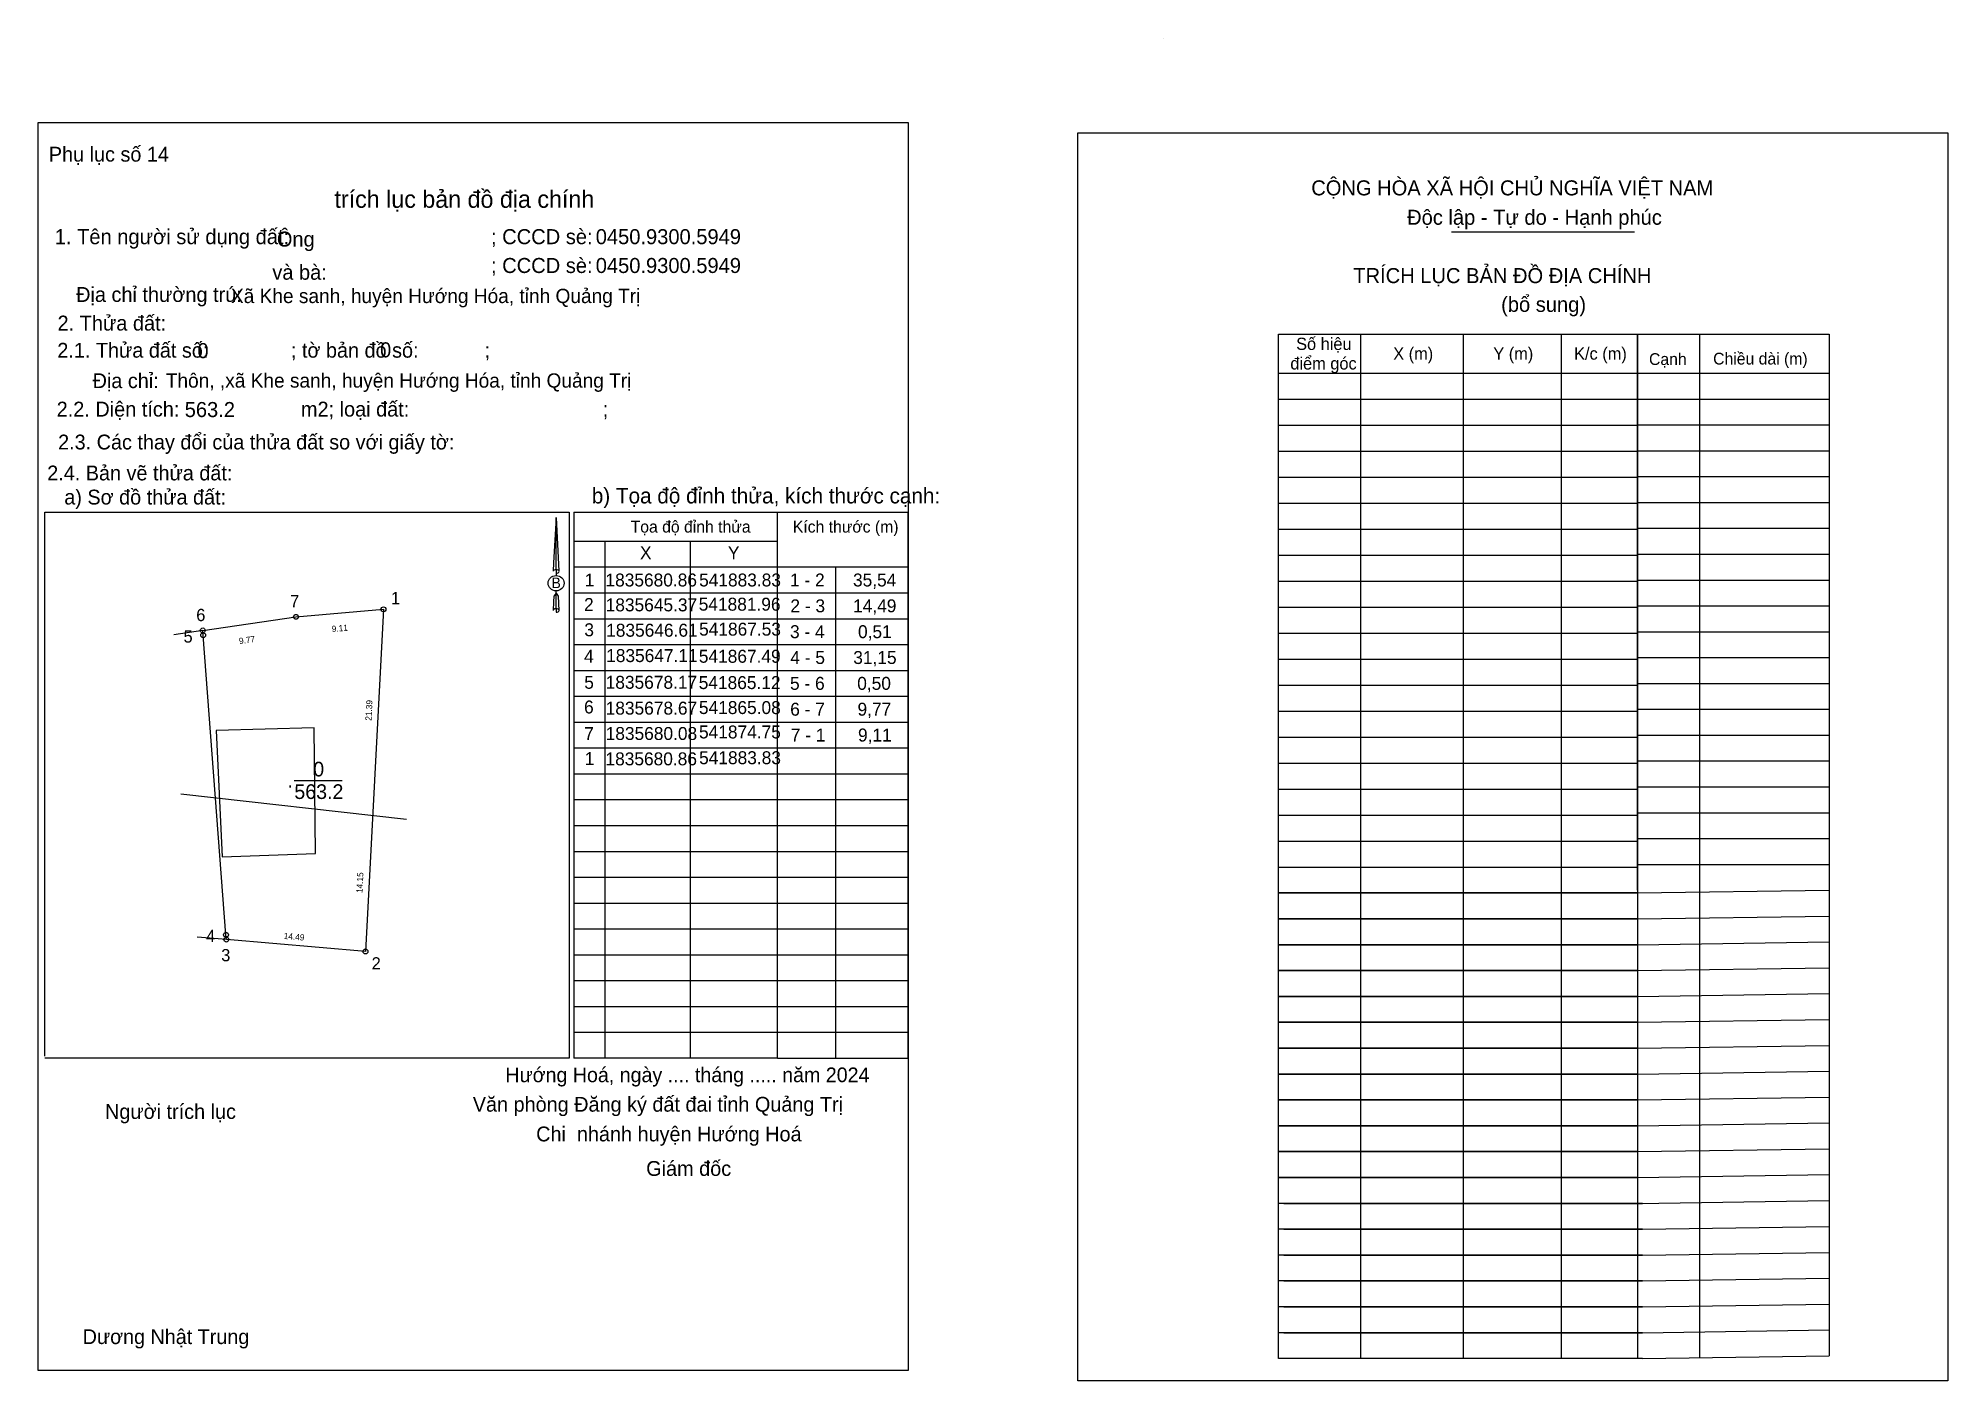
# Model space of a CAD drawing. Extents: x 541848 to 542046, y 1835601 to 1835740.
import ezdxf

# ---------------------------------------------------------------- set-up
doc = ezdxf.new("R2010")
doc.units = 0
for name, color, linetype in [('Level 1', 7, 'Continuous'), ('Level 10', 7, 'Continuous'), ('Level 11', 7, 'Continuous'), ('Level 13', 7, 'Continuous'), ('Level 27', 7, 'Continuous'), ('Level 3', 7, 'Continuous'), ('Level 36', 7, 'Continuous'), ('Level 40', 7, 'Continuous'), ('Level 42', 7, 'Continuous'), ('Level 49', 7, 'Continuous'), ('Level 52', 7, 'Continuous'), ('Level 53', 7, 'Continuous'), ('Level 6', 7, 'Continuous'), ('Level 63', 7, 'Continuous'), ('Level 8', 7, 'Continuous'), ('Level 9', 7, 'Continuous')]:
    doc.layers.add(name, color=color, linetype=linetype)

msp = doc.modelspace()

# ---------------------------------------------------------------- linework, layer by layer
at = {"layer": 'Level 1'}
for p, q in [((541964.68, 1835740.09), (541964.68, 1835740.09)), ((541994.61, 1835720.02), (542013.58, 1835720.02)), ((542020.3, 1835709.41), (542020.3, 1835603.25)), ((542013.87, 1835705.35), (542033.75, 1835705.35)), ((542013.87, 1835702.67), (542033.75, 1835702.67)), ((542013.87, 1835699.99), (542033.75, 1835699.99)), ((542013.87, 1835697.31), (542033.75, 1835697.31)), ((542013.87, 1835694.63), (542033.75, 1835694.63)), ((541924.7, 1835634.3), (541924.7, 1835690.92)), ((541924.7, 1835690.92), (541938.21, 1835690.92)), ((541938.21, 1835690.92), (541938.21, 1835634.3)), ((542013.87, 1835691.95), (542033.75, 1835691.95)), ((542013.87, 1835689.27), (542033.75, 1835689.27)), ((541903.65, 1835687.93), (541924.7, 1835687.93)), ((542013.87, 1835686.58), (542033.75, 1835686.58)), ((541903.58, 1835685.25), (541938.21, 1835685.25)), ((541930.7, 1835685.25), (541930.7, 1835634.3)), ((541903.58, 1835682.56), (541938.21, 1835682.56)), ((542013.87, 1835683.9), (542033.75, 1835683.9)), ((542013.87, 1835681.22), (542033.75, 1835681.22)), ((541903.58, 1835679.88), (541938.21, 1835679.88)), ((542013.87, 1835678.54), (542033.75, 1835678.54)), ((541903.58, 1835677.2), (541938.21, 1835677.2)), ((541903.58, 1835674.52), (541938.21, 1835674.52)), ((542013.87, 1835675.86), (542033.75, 1835675.86)), ((542013.87, 1835673.18), (542033.75, 1835673.18)), ((541903.58, 1835671.84), (541938.21, 1835671.84)), ((542013.87, 1835670.5), (542033.75, 1835670.5)), ((541903.58, 1835669.16), (541938.21, 1835669.16)), ((542013.87, 1835667.82), (542033.75, 1835667.82)), ((541903.58, 1835666.48), (541938.21, 1835666.48)), ((542013.87, 1835665.14), (542033.75, 1835665.14)), ((541903.58, 1835663.8), (541938.21, 1835663.8)), ((541903.58, 1835661.12), (541938.21, 1835661.12)), ((542013.87, 1835662.45), (542033.75, 1835662.45)), ((542013.87, 1835659.77), (542033.75, 1835659.77)), ((541903.58, 1835658.43), (541938.21, 1835658.43)), ((542013.87, 1835657.09), (542033.75, 1835657.09)), ((541903.58, 1835655.75), (541938.21, 1835655.75)), ((541903.58, 1835653.07), (541938.21, 1835653.07)), ((542013.87, 1835654.41), (542033.75, 1835654.41)), ((542013.87, 1835651.44), (542033.75, 1835651.73)), ((541903.58, 1835650.39), (541938.21, 1835650.39)), ((542013.87, 1835648.76), (542033.75, 1835649.05)), ((542013.87, 1835648.76), (542033.75, 1835649.05)), ((541903.58, 1835647.71), (541938.21, 1835647.71)), ((541903.58, 1835645.03), (541938.21, 1835645.03)), ((542013.87, 1835646.08), (542033.75, 1835646.37)), ((542013.87, 1835646.07), (542033.75, 1835646.37)), ((542013.87, 1835643.39), (542033.75, 1835643.69)), ((542013.87, 1835643.39), (542033.75, 1835643.68)), ((541903.58, 1835642.35), (541938.21, 1835642.35)), ((542013.87, 1835640.71), (542033.75, 1835641)), ((542013.87, 1835640.71), (542033.75, 1835641)), ((541903.58, 1835639.67), (541938.21, 1835639.67)), ((541903.58, 1835636.99), (541938.21, 1835636.99)), ((542013.87, 1835638.03), (542033.75, 1835638.32)), ((542013.87, 1835638.03), (542033.75, 1835638.32)), ((542013.87, 1835635.35), (542033.75, 1835635.64)), ((542013.87, 1835635.35), (542033.75, 1835635.64)), ((541924.7, 1835634.3), (541938.21, 1835634.3)), ((542013.87, 1835632.66), (542033.75, 1835632.96)), ((542013.87, 1835632.66), (542033.75, 1835632.96)), ((542013.87, 1835629.98), (542033.75, 1835630.27)), ((542013.87, 1835629.98), (542033.75, 1835630.27)), ((542013.87, 1835627.3), (542033.75, 1835627.59)), ((542013.87, 1835627.3), (542033.75, 1835627.59)), ((542013.87, 1835624.62), (542033.75, 1835624.91)), ((542013.87, 1835624.62), (542033.75, 1835624.91)), ((542013.87, 1835621.94), (542033.75, 1835622.23)), ((542013.87, 1835621.94), (542033.75, 1835622.23)), ((542013.87, 1835619.25), (542033.75, 1835619.55)), ((542014.4, 1835616.57), (542033.75, 1835616.86)), ((542014.4, 1835613.89), (542033.75, 1835614.17)), ((542014.4, 1835611.21), (542033.75, 1835611.49)), ((542014.4, 1835608.53), (542033.75, 1835608.81)), ((542014.4, 1835605.84), (542033.75, 1835606.13)), ((542014.4, 1835605.84), (542033.75, 1835606.13)), ((542014.4, 1835603.16), (542033.75, 1835603.45))]:
    msp.add_line(p, q, dxfattribs=at)
msp.add_lwpolyline([(542013.87, 1835651.73), (542013.87, 1835709.41), (542033.75, 1835709.41), (542033.75, 1835603.45)], dxfattribs=at)
at = {"layer": 'Level 10'}
msp.add_lwpolyline([(541881.96, 1835645.37), (541867.53, 1835646.61), (541867.49, 1835647.11), (541865.12, 1835678.17), (541865.08, 1835678.67), (541874.75, 1835680.08), (541883.83, 1835680.86)], close=True, dxfattribs=at)
at = {"layer": 'Level 11'}
for centre in [(541883.83, 1835680.86), (541865.08, 1835678.67), (541865.12, 1835678.17), (541874.75, 1835680.08), (541867.49, 1835647.11), (541867.53, 1835646.61), (541881.96, 1835645.37), (541881.96, 1835645.37)]:
    msp.add_circle(centre, 0.253, dxfattribs=at)
at = {"layer": 'Level 13'}
for points in [[(541848.02, 1835731.34), (541938.26, 1835731.34), (541938.26, 1835601.92), (541848.02, 1835601.92)], [(541955.83, 1835730.27), (542046.07, 1835730.27), (542046.07, 1835600.85), (541955.83, 1835600.85)]]:
    msp.add_lwpolyline(points, close=True, dxfattribs=at)
at = {"layer": 'Level 27'}
for p, q in [((541865.08, 1835678.67), (541862.07, 1835678.23)), ((541867.53, 1835646.61), (541864.5, 1835646.87))]:
    msp.add_line(p, q, dxfattribs=at)
at = {"layer": 'Level 3'}
for p, q in [((541964.68, 1835740.09), (541964.68, 1835740.09)), ((541848.71, 1835690.92), (541903.07, 1835690.92)), ((541848.71, 1835634.51), (541848.71, 1835690.92)), ((541903.07, 1835690.92), (541903.07, 1835634.3)), ((541903.58, 1835690.92), (541903.58, 1835634.3)), ((541903.58, 1835690.92), (541924.7, 1835690.92)), ((541906.77, 1835687.93), (541906.77, 1835634.3)), ((541915.65, 1835687.93), (541915.65, 1835634.3)), ((541903.07, 1835634.3), (541848.71, 1835634.3)), ((541924.7, 1835634.3), (541903.58, 1835634.3))]:
    msp.add_line(p, q, dxfattribs=at)
at = {"layer": 'Level 36'}
msp.add_line((541862.82, 1835661.74), (541886.23, 1835659.1), dxfattribs=at)
at = {"layer": 'Level 40'}
for p, q in [((541901.73, 1835690.4), (541901.47, 1835685.68)), ((541901.73, 1835690.4), (541902.01, 1835684.8)), ((541901.73, 1835690.4), (541902.01, 1835684.8)), ((541901.73, 1835684.99), (541901.73, 1835690.4)), ((541901.73, 1835690.4), (541902.01, 1835684.8)), ((541901.47, 1835685.68), (541901.41, 1835684.8)), ((541901.73, 1835684.99), (541901.73, 1835684.78)), ((541901.73, 1835684.78), (541901.73, 1835684.62)), ((541901.73, 1835684.62), (541901.73, 1835684.4)), ((541901.73, 1835684.62), (541901.73, 1835684.4)), ((541901.73, 1835684.62), (541901.73, 1835684.4)), ((541902.01, 1835684.8), (541902.01, 1835684.8)), ((541901.73, 1835682.52), (541901.49, 1835682.21)), ((541901.73, 1835682.52), (541901.73, 1835682.77)), ((541901.73, 1835682.52), (541901.73, 1835682.77)), ((541901.73, 1835682.52), (541901.73, 1835682.77)), ((541901.73, 1835682.52), (541901.95, 1835682.21)), ((541901.73, 1835682.52), (541901.95, 1835682.21)), ((541901.73, 1835682.52), (541901.95, 1835682.21)), ((541901.73, 1835680.94), (541901.73, 1835682.52)), ((541901.47, 1835681.64), (541901.41, 1835680.75)), ((541901.49, 1835682.21), (541901.47, 1835681.64)), ((541901.73, 1835680.94), (541901.73, 1835680.72)), ((541901.73, 1835680.72), (541901.73, 1835680.57)), ((541901.95, 1835682.21), (541902.01, 1835680.75)), ((541901.95, 1835682.21), (541902.01, 1835680.75)), ((541901.95, 1835682.21), (541902.01, 1835680.75)), ((541902.01, 1835680.75), (541902.01, 1835680.75))]:
    msp.add_line(p, q, dxfattribs=at)
msp.add_ellipse((541901.73, 1835683.57), major_axis=(0.834, 0), ratio=0.952727, dxfattribs=at)
for centre, start_param, end_param in [((541901.73, 1835684.79), 1.570796, 3.074452), ((541901.73, 1835684.79), 0.067141, 1.570796), ((541901.73, 1835684.79), 4.712389, 6.283185), ((541901.73, 1835680.74), 2.491069, 3.074278), ((541901.73, 1835680.74), 1.570796, 2.491069), ((541901.73, 1835680.74), 0.067141, 1.570796), ((541901.73, 1835680.74), 4.712389, 6.283185)]:
    msp.add_ellipse(centre, major_axis=(0.306, 0), ratio=0.614131, start_param=start_param, end_param=end_param, dxfattribs=at)
at = {"layer": 'Level 53'}
for p, q in [((541848.02, 1835731.34), (541848.02, 1835731.34)), ((541938.26, 1835601.92), (541938.26, 1835601.92))]:
    msp.add_line(p, q, dxfattribs=at)
at = {"layer": 'Level 63'}
for p, q in [((541976.66, 1835709.41), (542013.87, 1835709.41)), ((541976.66, 1835603.16), (541976.66, 1835709.41)), ((541985.17, 1835709.41), (541985.17, 1835603.16)), ((541995.82, 1835709.41), (541995.82, 1835603.16)), ((542005.96, 1835709.41), (542005.96, 1835603.16)), ((542013.87, 1835709.41), (542013.87, 1835603.16)), ((541976.66, 1835705.35), (542013.87, 1835705.35)), ((541976.66, 1835702.66), (542013.87, 1835702.66)), ((541976.66, 1835699.96), (542013.87, 1835699.96)), ((541976.66, 1835697.26), (542013.87, 1835697.26)), ((541976.66, 1835694.56), (542013.87, 1835694.56)), ((541976.66, 1835691.87), (542013.87, 1835691.87)), ((541976.66, 1835689.17), (542013.87, 1835689.17)), ((541976.66, 1835686.47), (542013.87, 1835686.47)), ((541976.66, 1835683.77), (542013.87, 1835683.77)), ((541976.66, 1835681.08), (542013.87, 1835681.08)), ((541976.66, 1835678.38), (542013.87, 1835678.38)), ((541976.66, 1835675.68), (542013.87, 1835675.68)), ((541976.66, 1835672.99), (542013.87, 1835672.99)), ((541976.66, 1835670.29), (542013.87, 1835670.29)), ((541976.66, 1835667.59), (542013.87, 1835667.59)), ((541976.66, 1835664.89), (542013.87, 1835664.89)), ((541976.66, 1835662.2), (542013.87, 1835662.2)), ((541976.66, 1835659.5), (542013.87, 1835659.5)), ((541976.66, 1835656.8), (542013.87, 1835656.8)), ((541976.66, 1835654.12), (542013.87, 1835654.12)), ((541976.66, 1835651.44), (542013.87, 1835651.44)), ((542013.87, 1835651.44), (541976.66, 1835651.44)), ((542013.87, 1835648.76), (541976.66, 1835648.76)), ((541976.66, 1835648.76), (542013.87, 1835648.76)), ((542013.87, 1835648.76), (541976.66, 1835648.76)), ((542013.87, 1835646.07), (541976.66, 1835646.07)), ((541976.66, 1835646.07), (542013.87, 1835646.07)), ((542013.87, 1835646.07), (541976.66, 1835646.07)), ((542013.87, 1835643.39), (541976.66, 1835643.39)), ((541976.66, 1835643.39), (542013.87, 1835643.39)), ((542013.87, 1835643.39), (541976.66, 1835643.39)), ((542013.87, 1835640.71), (541976.66, 1835640.71)), ((541976.66, 1835640.71), (542013.87, 1835640.71)), ((542013.87, 1835640.71), (541976.66, 1835640.71)), ((542013.87, 1835638.03), (541976.66, 1835638.03)), ((541976.66, 1835638.03), (542013.87, 1835638.03)), ((542013.87, 1835638.03), (541976.66, 1835638.03)), ((542013.87, 1835635.35), (541976.66, 1835635.35)), ((541976.66, 1835635.35), (542013.87, 1835635.35)), ((542013.87, 1835635.35), (541976.66, 1835635.35)), ((542013.87, 1835632.66), (541976.66, 1835632.66)), ((541976.66, 1835632.66), (542013.87, 1835632.66)), ((542013.87, 1835632.66), (541976.66, 1835632.66)), ((542013.87, 1835629.98), (541976.66, 1835629.98)), ((541976.66, 1835629.98), (542013.87, 1835629.98)), ((542013.87, 1835629.98), (541976.66, 1835629.98)), ((542013.87, 1835627.3), (541976.66, 1835627.3)), ((541976.66, 1835627.3), (542013.87, 1835627.3)), ((542013.87, 1835627.3), (541976.66, 1835627.3)), ((542013.87, 1835624.62), (541976.66, 1835624.62)), ((541976.66, 1835624.62), (542013.87, 1835624.62)), ((542013.87, 1835624.62), (541976.66, 1835624.62)), ((542013.87, 1835621.94), (541976.66, 1835621.94)), ((541976.66, 1835621.94), (542013.87, 1835621.94)), ((542013.87, 1835621.94), (541976.66, 1835621.94)), ((542013.87, 1835619.25), (541976.66, 1835619.25)), ((541977.19, 1835619.25), (542014.4, 1835619.25)), ((542014.4, 1835619.25), (541977.19, 1835619.25)), ((542014.4, 1835616.57), (541976.66, 1835616.57)), ((542014.4, 1835616.57), (541977.19, 1835616.57)), ((541977.19, 1835616.57), (542014.4, 1835616.57)), ((542014.4, 1835613.89), (541976.66, 1835613.89)), ((542014.4, 1835613.89), (541977.19, 1835613.89)), ((541977.19, 1835613.89), (542014.4, 1835613.89)), ((542014.4, 1835611.21), (541976.66, 1835611.21)), ((542014.4, 1835611.21), (541977.19, 1835611.21)), ((541977.19, 1835611.21), (542014.4, 1835611.21)), ((542014.4, 1835608.53), (541976.66, 1835608.53)), ((542014.4, 1835608.53), (541977.19, 1835608.53)), ((541977.19, 1835608.53), (542014.4, 1835608.53)), ((542014.4, 1835605.84), (541976.66, 1835605.84)), ((542014.4, 1835605.84), (541977.19, 1835605.84)), ((542014.4, 1835605.84), (541977.19, 1835605.84)), ((541977.19, 1835605.84), (542014.4, 1835605.84)), ((542014.4, 1835603.16), (541976.66, 1835603.16))]:
    msp.add_line(p, q, dxfattribs=at)
at = {"layer": 'Level 8'}
msp.add_lwpolyline([(541866.48, 1835668.28), (541867.11, 1835655.19), (541876.77, 1835655.55), (541876.65, 1835668.57), (541866.48, 1835668.28)], dxfattribs=at)
at = {"layer": 'Level 9'}
msp.add_line((541874.58, 1835663.12), (541879.55, 1835663.12), dxfattribs=at)

# ---------------------------------------------------------------- texts
at = {"layer": 'Level 1'}
for s, height, p in [('Phụ lục số 14', 1.5373, (541849.12, 1835727.29)), ('CỘNG HÒA XÃ HỘI CHỦ NGHĨA VIỆT NAM', 1.5587, (541980.05, 1835723.79)), ('Độc lập - Tự do - Hạnh phúc', 1.5587, (541989.99, 1835720.74)), ('1. Tên người sử dụng đất:', 1.5582, (541849.73, 1835718.73)), ('Ông', 1.551, (541872.77, 1835718.48)), ('; CCCD sè:', 1.558, (541894.98, 1835718.73)), ('0450.9300.5949 ', 1.5582, (541905.84, 1835718.73)), ('và bà:', 1.551, (541872.3, 1835715.04)), ('; CCCD sè:', 1.558, (541894.98, 1835715.74)), ('0450.9300.5949 ', 1.5582, (541905.84, 1835715.74)), ('TRÍCH LỤC BẢN ĐỒ ĐỊA CHÍNH', 1.5587, (541984.41, 1835714.69)), ('Địa chỉ thường trú:', 1.5426, (541851.95, 1835712.74)), ('(bổ sung)', 1.559, (541999.74, 1835711.71)), ('2. Thửa đất:', 1.5459, (541850.02, 1835709.77)), ('2.1. Thửa đất số:               ; tờ bản đồ số:            ;', 1.5373, (541850, 1835706.96)), ('Cạnh', 1.221, (542015.08, 1835706.2)), ('Chiều dài (m)', 1.2209, (542021.73, 1835706.25)), ('Địa chỉ:', 1.537, (541853.66, 1835703.8)), ('2.2. Diện tích:                      m2; loại đất:                                   ;', 1.5426, (541849.93, 1835700.85)), ('2.3. Các thay đổi của thửa đất so với giấy tờ:', 1.5373, (541850.08, 1835697.44)), ('2.4. Bản vẽ thửa đất: ', 1.5373, (541848.95, 1835694.23)), ('a) Sơ đồ thửa đất: ', 1.5373, (541850.72, 1835691.73)), ('Tọa độ đỉnh thửa', 1.2209, (541909.46, 1835688.82)), ('Kích thước (m)', 1.2209, (541926.28, 1835688.82)), ('Hướng Hoá, ngày .... tháng ..... năm 2024', 1.5214, (541896.47, 1835631.82)), ('Người trích lục', 1.5373, (541854.95, 1835628.01)), ('Văn phòng Đăng ký đất đai tỉnh Quảng Trị', 1.5373, (541893.09, 1835628.76)), (' Chi  nhánh huyện Hướng Hoá', 1.5373, (541899.09, 1835625.68)), (' Giám đốc', 1.54, (541910.5, 1835622.1)), ('Dương Nhật Trung', 1.5309, (541852.63, 1835604.66))]:
    msp.add_text(s, height=height, dxfattribs=at).set_placement(p)
at = {"layer": 'Level 10'}
msp.add_text('b) Tọa độ đỉnh thửa, kích thước cạnh:', height=1.6048, dxfattribs=at).set_placement((541905.43, 1835691.84))
at = {"layer": 'Level 13'}
for s, height, p in [('0', 1.52, (541876.54, 1835663.53)), ('.', 1.52, (541873.87, 1835662.36)), ('563.2', 1.521, (541874.58, 1835661.19))]:
    msp.add_text(s, height=height, dxfattribs=at).set_placement(p)
at = {"layer": 'Level 40'}
msp.add_text('B', height=1.09, dxfattribs=at).set_placement((541901.25, 1835683.06))
at = {"layer": 'Level 42'}
msp.add_text(' trích lục bản đồ địa chính', height=1.8035, dxfattribs=at).set_placement((541878.07, 1835722.5))
at = {"layer": 'Level 49'}
for s, rotation, p in [('9.11', 4.9098, (541878.49, 1835678.5)), ('9.77', 8.2958, (541868.89, 1835677.24)), ('21.39', 86.9717, (541882.58, 1835669.29)), ('14.15', 87.0021, (541881.64, 1835651.42)), ('14.49', 355.1017, (541873.46, 1835646.68))]:
    msp.add_text(s, height=0.643, rotation=rotation, dxfattribs=at).set_placement(p)
at = {"layer": 'Level 52'}
for s, height, p in [('X', 1.34, (541910.43, 1835686.05)), ('Y', 1.34, (541919.55, 1835686.05)), ('1', 1.34, (541904.7, 1835683.23)), ('1835680.86', 1.343, (541906.85, 1835683.23)), ('541883.83', 1.343, (541916.56, 1835683.23)), ('1 - 2', 1.343, (541925.99, 1835683.23)), ('35,54', 1.343, (541932.52, 1835683.23)), ('2', 1.34, (541904.63, 1835680.69)), ('1835645.37', 1.343, (541906.87, 1835680.65)), ('541881.96', 1.343, (541916.52, 1835680.72)), ('2 - 3', 1.343, (541926.03, 1835680.55)), ('14,49', 1.343, (541932.53, 1835680.55)), ('3', 1.34, (541904.66, 1835678.07)), ('1835646.61', 1.343, (541906.92, 1835678.02)), ('541867.53', 1.343, (541916.56, 1835678.13)), ('3 - 4', 1.343, (541925.99, 1835677.87)), ('0,51', 1.343, (541933.04, 1835677.87)), ('4', 1.34, (541904.63, 1835675.32)), ('1835647.11', 1.343, (541906.92, 1835675.39)), ('541867.49', 1.343, (541916.53, 1835675.32)), ('4 - 5', 1.343, (541926.02, 1835675.19)), ('31,15', 1.343, (541932.55, 1835675.19)), ('5', 1.34, (541904.65, 1835672.62)), ('1835678.17', 1.343, (541906.87, 1835672.62)), ('541865.12', 1.343, (541916.52, 1835672.59)), ('5 - 6', 1.343, (541925.99, 1835672.51)), ('0,50', 1.343, (541932.96, 1835672.51)), ('6', 1.34, (541904.63, 1835670.06)), ('1835678.67', 1.343, (541906.87, 1835669.94)), ('541865.08', 1.343, (541916.54, 1835670)), ('6 - 7', 1.343, (541926.01, 1835669.83)), ('9,77', 1.343, (541932.99, 1835669.83)), ('7', 1.34, (541904.65, 1835667.3)), ('1835680.08', 1.343, (541906.87, 1835667.31)), ('541874.75', 1.343, (541916.55, 1835667.47)), ('9,11', 1.343, (541933.04, 1835667.15)), ('7 - 1', 1.343, (541926.07, 1835667.15)), ('1', 1.34, (541904.7, 1835664.71)), ('1835680.86', 1.343, (541906.85, 1835664.68)), ('541883.83', 1.343, (541916.56, 1835664.8))]:
    msp.add_text(s, height=height, dxfattribs=at).set_placement(p)
at = {"layer": 'Level 6'}
for s, height, p in [('Xã Khe sanh, huyện Hướng Hóa, tỉnh Quảng Trị', 1.4803, (541868.01, 1835712.62)), ('0', 1.56, (541864.53, 1835706.91)), ('0', 1.56, (541883.47, 1835706.99)), ('Thôn, ,xã Khe sanh, huyện Hướng Hóa, tỉnh Quảng Trị', 1.4803, (541861.25, 1835703.85)), ('563.2', 1.558, (541863.21, 1835700.8)), ('.', 1.26, (541884.93, 1835697.49))]:
    msp.add_text(s, height=height, dxfattribs=at).set_placement(p)
at = {"layer": 'Level 63'}
for s, p in [('Số hiệu', (541978.48, 1835707.76)), ('điểm góc', (541977.88, 1835705.73)), ('X (m)', (541988.55, 1835706.75)), ('Y (m)', (541998.93, 1835706.75)), ('K/c (m)', (542007.31, 1835706.75))]:
    msp.add_text(s, height=1.268, dxfattribs=at).set_placement(p)
at = {"layer": 'Level 9'}
for s, p in [('1', (541884.6, 1835681.39)), ('6', (541864.41, 1835679.64)), ('7', (541874.14, 1835681.06)), ('5', (541863.09, 1835677.41)), ('4', (541865.43, 1835646.35)), ('3', (541867, 1835644.36)), ('2', (541882.6, 1835643.51))]:
    msp.add_text(s, height=1.27, dxfattribs=at).set_placement(p)

doc.saveas('drawing.dxf')
